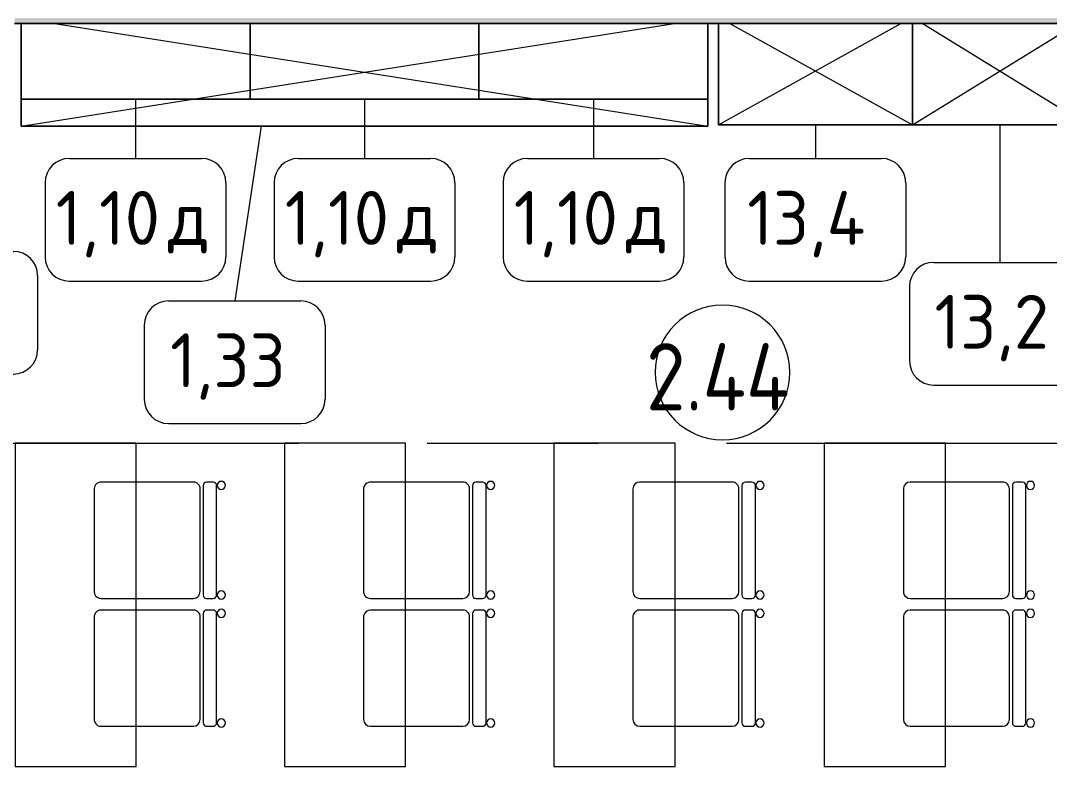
# Model space of a CAD drawing. Header units: millimetres. Extents: x 81566 to 292854, y -8553 to 29000.
# Drawn here: x 111932 to 115751, y 2400 to 5170 of the extents above; entities that cross this region are included whole.
import ezdxf

# ---------------------------------------------------------------- set-up
doc = ezdxf.new("R2010")
doc.units = ezdxf.units.MM
doc.linetypes.add('Осевая', pattern=[3175, 635, -476.25, 1587.5, -476.25])
for name, color, linetype, lineweight in [('A-AREA-IDEN', 7, 'Continuous', 9), ('I-FURN-IDEN', 7, 'Continuous', 9), ('I-WALL', 7, 'Continuous', 9), ('Оси-2', 7, 'Осевая', 9)]:
    doc.layers.add(name, color=color, linetype=linetype, lineweight=lineweight)
for name, color, linetype, lineweight, true_color in [('A-WALL-1', 9, 'Continuous', 9, 0x808080), ('A-WALL-FNSH-1', 9, 'Continuous', 9, 0x808080), ('I-FURN-1', 9, 'Continuous', 9, 0x808080)]:
    doc.layers.add(name, color=color, linetype=linetype, lineweight=lineweight, true_color=true_color)
doc.styles.add('GOST Common', font='GOST_Common.ttf', dxfattribs={"height": 200})
doc.styles.add('GOST Common_1', font='GOST_Common.ttf', dxfattribs={"width": 0.9, "height": 250})

# ---------------------------------------------------------------- blocks, each defined once
blk = doc.blocks.new('Стол базовый прямоугольный - 1_88-26291934-План расстановки мебели и оборудования 2 этажа в осях 23-33')
at = {"layer": 'I-FURN-1'}
for p, q in [((600, 225), (-600, 225)), ((-600, 225), (-600, -225)), ((600, -225), (600, 225)), ((-600, -225), (600, -225))]:
    blk.add_line(p, q, dxfattribs=at)
blk = doc.blocks.new('M_Стул-Breuer - 1_87-V76-План расстановки мебели и оборудования 2 этажа в осях 23-33')
at = {"layer": 'I-FURN-1'}
for p, q in [((190.5, 241.3), (-190.5, 241.3)), ((-215.9, 215.9), (-215.9, 85)), ((215.9, 85), (215.9, 215.9)), ((-215.9, 85), (-215.9, -127)), ((215.9, -127), (215.9, 85)), ((-190.5, -152.4), (190.5, -152.4)), ((-215.9, -176.2), (-215.9, -200.8)), ((203.2, -163.5), (-203.2, -163.5)), ((215.9, -200.8), (215.9, -176.2)), ((-203.2, -213.5), (203.2, -213.5))]:
    blk.add_line(p, q, dxfattribs=at)
for centre, radius, start, end in [((-190.5, 215.9), 25.4, 90, 180), ((190.5, 215.9), 25.4, 0, 90), ((-190.5, -127), 25.4, 180, 270), ((190.5, -127), 25.4, 270, 360), ((-203.2, -176.2), 12.7, 90, 180), ((203.2, -176.2), 12.7, 360, 90), ((-203.5, -230.6), 15.1, 360, 180), ((-203.2, -200.8), 12.7, 180, 270), ((203.7, -230.6), 15.1, 360, 180), ((203.2, -200.8), 12.7, 270, 360), ((-203.5, -230.6), 15.1, 180, 360), ((203.7, -230.6), 15.1, 180, 360)]:
    blk.add_arc(centre, radius, start, end, dxfattribs=at)
blk = doc.blocks.new('M_Стул-Breuer - 1_87-V77-План расстановки мебели и оборудования 2 этажа в осях 23-33')
at = {"layer": 'I-FURN-1'}
for p, q in [((190.5, 241.3), (-190.5, 241.3)), ((-215.9, 215.9), (-215.9, 85)), ((215.9, 85), (215.9, 215.9)), ((-215.9, 85), (-215.9, -127)), ((215.9, -127), (215.9, 85)), ((-190.5, -152.4), (190.5, -152.4)), ((-215.9, -176.2), (-215.9, -200.8)), ((203.2, -163.5), (-203.2, -163.5)), ((215.9, -200.8), (215.9, -176.2)), ((-203.2, -213.5), (203.2, -213.5))]:
    blk.add_line(p, q, dxfattribs=at)
for centre, radius, start, end in [((-190.5, 215.9), 25.4, 105, 180), ((-190.5, 215.9), 25.4, 90, 105), ((190.5, 215.9), 25.4, 0, 90), ((-190.5, -127), 25.4, 180, 270), ((190.5, -127), 25.4, 270, 360), ((-203.2, -176.2), 12.7, 90, 180), ((203.2, -176.2), 12.7, 360, 90), ((-203.5, -230.6), 15.1, 360, 180), ((-203.2, -200.8), 12.7, 180, 270), ((203.7, -230.6), 15.1, 360, 180), ((203.2, -200.8), 12.7, 270, 360), ((-203.5, -230.6), 15.1, 180, 360), ((203.7, -230.6), 15.1, 180, 360)]:
    blk.add_arc(centre, radius, start, end, dxfattribs=at)
blk = doc.blocks.new('M_Стул-Breuer - 1_87-V101-План расстановки мебели и оборудования 2 этажа в осях 23-33')
at = {"layer": 'I-FURN-1'}
for p, q in [((190.5, 241.3), (-190.5, 241.3)), ((-215.9, 215.9), (-215.9, 85)), ((215.9, 85), (215.9, 215.9)), ((-215.9, 85), (-215.9, -127)), ((215.9, -127), (215.9, 85)), ((-190.5, -152.4), (190.5, -152.4)), ((-215.9, -176.2), (-215.9, -200.8)), ((203.2, -163.5), (-203.2, -163.5)), ((215.9, -200.8), (215.9, -176.2)), ((-203.2, -213.5), (203.2, -213.5))]:
    blk.add_line(p, q, dxfattribs=at)
for centre, radius, start, end in [((-190.5, 215.9), 25.4, 90, 180), ((190.5, 215.9), 25.4, 60, 90), ((190.5, 215.9), 25.4, 15, 60), ((190.5, 215.9), 25.4, 0, 15), ((-190.5, -127), 25.4, 180, 270), ((190.5, -127), 25.4, 270, 360), ((-203.2, -176.2), 12.7, 90, 180), ((203.2, -176.2), 12.7, 360, 90), ((-203.5, -230.6), 15.1, 360, 180), ((-203.2, -200.8), 12.7, 180, 270), ((203.7, -230.6), 15.1, 360, 180), ((203.2, -200.8), 12.7, 270, 360), ((-203.5, -230.6), 15.1, 180, 360), ((203.7, -230.6), 15.1, 180, 360)]:
    blk.add_arc(centre, radius, start, end, dxfattribs=at)
blk = doc.blocks.new('M_Стул-Breuer - 1_87-V80-План расстановки мебели и оборудования 2 этажа в осях 23-33')
at = {"layer": 'I-FURN-1'}
for p, q in [((190.5, 241.3), (-190.5, 241.3)), ((-215.9, 215.9), (-215.9, 85)), ((215.9, 85), (215.9, 215.9)), ((-215.9, 85), (-215.9, -127)), ((215.9, -127), (215.9, 85)), ((-190.5, -152.4), (190.5, -152.4)), ((-215.9, -176.2), (-215.9, -200.8)), ((203.2, -163.5), (-203.2, -163.5)), ((215.9, -200.8), (215.9, -176.2)), ((-203.2, -213.5), (203.2, -213.5))]:
    blk.add_line(p, q, dxfattribs=at)
for centre, radius, start, end in [((-190.5, 215.9), 25.4, 90, 180), ((190.5, 215.9), 25.4, 75, 90), ((190.5, 215.9), 25.4, 0, 75), ((-190.5, -127), 25.4, 180, 270), ((190.5, -127), 25.4, 270, 360), ((-203.2, -176.2), 12.7, 90, 180), ((203.2, -176.2), 12.7, 360, 90), ((-203.5, -230.6), 15.1, 360, 180), ((-203.2, -200.8), 12.7, 180, 270), ((203.7, -230.6), 15.1, 360, 180), ((203.2, -200.8), 12.7, 270, 360), ((-203.5, -230.6), 15.1, 180, 360), ((203.7, -230.6), 15.1, 180, 360)]:
    blk.add_arc(centre, radius, start, end, dxfattribs=at)
blk = doc.blocks.new('M_Стул-Breuer - 1_87-V102-План расстановки мебели и оборудования 2 этажа в осях 23-33')
at = {"layer": 'I-FURN-1'}
for p, q in [((190.5, 241.3), (-190.5, 241.3)), ((-215.9, 215.9), (-215.9, 85)), ((215.9, 85), (215.9, 215.9)), ((-215.9, 85), (-215.9, -127)), ((215.9, -127), (215.9, 85)), ((-190.5, -152.4), (190.5, -152.4)), ((-215.9, -176.2), (-215.9, -200.8)), ((203.2, -163.5), (-203.2, -163.5)), ((215.9, -200.8), (215.9, -176.2)), ((-203.2, -213.5), (203.2, -213.5))]:
    blk.add_line(p, q, dxfattribs=at)
for centre, radius, start, end in [((-190.5, 215.9), 25.4, 135, 180), ((-190.5, 215.9), 25.4, 105, 135), ((-190.5, 215.9), 25.4, 90, 105), ((190.5, 215.9), 25.4, 75, 90), ((190.5, 215.9), 25.4, 15, 75), ((190.5, 215.9), 25.4, 0, 15), ((-190.5, -127), 25.4, 180, 270), ((190.5, -127), 25.4, 270, 360), ((-203.2, -176.2), 12.7, 90, 180), ((203.2, -176.2), 12.7, 360, 90), ((-203.5, -230.6), 15.1, 360, 180), ((-203.2, -200.8), 12.7, 180, 270), ((203.7, -230.6), 15.1, 360, 180), ((203.2, -200.8), 12.7, 270, 360), ((-203.5, -230.6), 15.1, 180, 360), ((203.7, -230.6), 15.1, 180, 360)]:
    blk.add_arc(centre, radius, start, end, dxfattribs=at)
blk = doc.blocks.new('M_Стул-Breuer - 1_87-V103-План расстановки мебели и оборудования 2 этажа в осях 23-33')
at = {"layer": 'I-FURN-1'}
for p, q in [((190.5, 241.3), (-190.5, 241.3)), ((-215.9, 215.9), (-215.9, 85)), ((215.9, 85), (215.9, 215.9)), ((-215.9, 85), (-215.9, -127)), ((215.9, -127), (215.9, 85)), ((-190.5, -152.4), (190.5, -152.4)), ((-215.9, -176.2), (-215.9, -200.8)), ((203.2, -163.5), (-203.2, -163.5)), ((215.9, -200.8), (215.9, -176.2)), ((-203.2, -213.5), (203.2, -213.5))]:
    blk.add_line(p, q, dxfattribs=at)
for centre, radius, start, end in [((-190.5, 215.9), 25.4, 105, 165), ((-190.5, 215.9), 25.4, 90, 105), ((190.5, 215.9), 25.4, 75, 90), ((190.5, 215.9), 25.4, 45, 75), ((190.5, 215.9), 25.4, 0, 45), ((-190.5, 215.9), 25.4, 165, 180), ((-190.5, -127), 25.4, 180, 270), ((190.5, -127), 25.4, 270, 360), ((-203.2, -176.2), 12.7, 90, 180), ((203.2, -176.2), 12.7, 360, 90), ((-203.5, -230.6), 15.1, 360, 180), ((-203.2, -200.8), 12.7, 180, 270), ((203.7, -230.6), 15.1, 360, 180), ((203.2, -200.8), 12.7, 270, 360), ((-203.5, -230.6), 15.1, 180, 360), ((203.7, -230.6), 15.1, 180, 360)]:
    blk.add_arc(centre, radius, start, end, dxfattribs=at)
blk = doc.blocks.new('M_Стул-Breuer - 1_87-V104-План расстановки мебели и оборудования 2 этажа в осях 23-33')
at = {"layer": 'I-FURN-1'}
for p, q in [((190.5, 241.3), (-190.5, 241.3)), ((-215.9, 215.9), (-215.9, 85)), ((215.9, 85), (215.9, 215.9)), ((-215.9, 85), (-215.9, -127)), ((215.9, -127), (215.9, 85)), ((-190.5, -152.4), (190.5, -152.4)), ((-215.9, -176.2), (-215.9, -200.8)), ((203.2, -163.5), (-203.2, -163.5)), ((215.9, -200.8), (215.9, -176.2)), ((-203.2, -213.5), (203.2, -213.5))]:
    blk.add_line(p, q, dxfattribs=at)
for centre, radius, start, end in [((-190.5, 215.9), 25.4, 90, 165), ((190.5, 215.9), 25.4, 15, 90), ((-190.5, 215.9), 25.4, 165, 180), ((190.5, 215.9), 25.4, 0, 15), ((-190.5, -127), 25.4, 180, 270), ((190.5, -127), 25.4, 270, 360), ((-203.2, -176.2), 12.7, 90, 180), ((203.2, -176.2), 12.7, 360, 90), ((-203.5, -230.6), 15.1, 360, 180), ((-203.2, -200.8), 12.7, 180, 270), ((203.7, -230.6), 15.1, 360, 180), ((203.2, -200.8), 12.7, 270, 360), ((-203.5, -230.6), 15.1, 180, 360), ((203.7, -230.6), 15.1, 180, 360)]:
    blk.add_arc(centre, radius, start, end, dxfattribs=at)
blk = doc.blocks.new('Шкаф параметрический - 13_2-25587811-План расстановки мебели и оборудования 2 этажа в осях 23-33')
at = {"layer": 'I-FURN-1'}
for p, q in [((0, 0), (613.6, 377.6)), ((0, 377.6), (0, 0)), ((0, 0), (0, 377.6)), ((36.4, 377.6), (650, 0)), ((650, 0), (650, 377.6)), ((650, 377.6), (650, 0)), ((0, 0), (650, 0)), ((650, 0), (0, 0))]:
    blk.add_line(p, q, dxfattribs=at)
blk = doc.blocks.new('Шкаф параметрический - 13_4-25587915-План расстановки мебели и оборудования 2 этажа в осях 23-33')
at = {"layer": 'I-FURN-1'}
for p, q in [((0, 0), (679.7, 377.6)), ((0, 377.6), (0, 0)), ((0, 0), (0, 377.6)), ((40.3, 377.6), (720, 0)), ((720, 0), (720, 377.6)), ((720, 377.6), (720, 0)), ((0, 0), (720, 0)), ((720, 0), (0, 0))]:
    blk.add_line(p, q, dxfattribs=at)
blk = doc.blocks.new('Шкаф параметрический - 1_33-25588469-План расстановки мебели и оборудования 2 этажа в осях 23-33')
at = {"layer": 'I-FURN-1'}
for p, q in [((0, 381.6), (0, 100)), ((0, 100), (0, 381.6)), ((117.3, 381.6), (1912.5, 100)), ((637.5, 100), (2432.7, 381.6)), ((2550, 100), (2550, 381.6)), ((2550, 381.6), (2550, 100)), ((0, 0), (637.5, 100)), ((0, 100), (0, 0)), ((0, 0), (0, 100)), ((1912.5, 100), (2550, 0)), ((2550, 0), (2550, 100)), ((2550, 100), (2550, 0)), ((0, 0), (2550, 0)), ((2550, 0), (0, 0))]:
    blk.add_line(p, q, dxfattribs=at)
blk = doc.blocks.new('Марка_Мебель - В прямоуг_Balcon_Марка-25523697-План расстановки мебели и оборудования 2 этажа в осях 23-33')
at = {"layer": 'I-FURN-IDEN'}
for p, q in [((-2.455, 2.278), (2.455, 2.278)), ((-3.355, 1.378), (-3.355, -1.384)), ((3.355, 1.378), (3.355, -1.378)), ((-2.461, -2.278), (2.455, -2.278))]:
    blk.add_line(p, q, dxfattribs=at)
for centre, radius, start, end in [((-2.455, 1.378), 0.9, 90, 180), ((2.455, 1.378), 0.9, 0, 90), ((-2.461, -1.384), 0.893, 180, 270), ((2.455, -1.378), 0.9, 270, 0)]:
    blk.add_arc(centre, radius, start, end, dxfattribs=at)
blk = doc.blocks.new('Марка_Помещения - Номер-25198446-План расстановки мебели и оборудования 2 этажа в осях 23-33')
at = {"layer": 'A-AREA-IDEN'}
for start, end in [(360, 180), (180, 360)]:
    blk.add_arc((0, 0), 2.5, start, end, dxfattribs=at)

msp = doc.modelspace()

# ---------------------------------------------------------------- hatches: boundary and pattern name
at = {"layer": 'I-WALL'}
h = msp.add_hatch(dxfattribs=at)
h.set_pattern_fill('FP_41', color=256, style=0, pattern_type=2)
h.set_pattern_definition([(0, (0, 0), (121.92, 30.48), [10.058, -81.382, 10.058, -81.382, -487.68]), (0, (0, 0), (121.92, 30.48), [-182.88, 10.058, -172.822, 10.058, -81.382, -213.36]), (0, (0, 0), (121.92, 30.48), [-457.2, 10.058, -50.902, 10.058, -142.342]), (120, (45.72, 15.24), (-87.356454, 90.345817), [10.058, -81.382, 10.058, -81.382, -487.68]), (120, (45.72, 15.24), (-87.356454, 90.345817), [-182.88, 10.058, -172.822, 10.058, -81.382, -213.36]), (120, (45.72, 15.24), (-87.356454, 90.345817), [-457.2, 10.058, -50.902, 10.058, -142.342]), (240, (60.96, 76.2), (-34.563546, -120.825817), [10.058, -81.382, 10.058, -81.382, -487.68]), (240, (60.96, 76.2), (-34.563546, -120.825817), [-182.88, 10.058, -172.822, 10.058, -81.382, -213.36]), (240, (60.96, 76.2), (-34.563546, -120.825817), [-457.2, 10.058, -50.902, 10.058, -142.342])])
h.paths.add_polyline_path([(119330, 5160), (119330, 5180), (118460, 5180), (118460, 5172), (118430, 5172), (118430, 5160), (118838.1, 5160)])
h.paths.add_polyline_path([(116898.2, 5160), (117380, 5160), (117380, 5172), (117350, 5172), (117350, 5180), (111910, 5180), (111910, 5160), (116251.6, 5160)])

# ---------------------------------------------------------------- linework, layer by layer
at = {"layer": 'A-WALL-1'}
msp.add_line((111910, 5160), (117380, 5160), dxfattribs=at)
at = {"layer": 'A-WALL-FNSH-1'}
msp.add_line((111909, 5159), (117380, 5159), dxfattribs=at)
at = {"layer": 'I-FURN-1'}
for p, q in [((111933.4, 5160), (111933.4, 4878.4)), ((111933.4, 4878.4), (111933.4, 5160)), ((112783.4, 5160), (112783.4, 4878.4)), ((112783.4, 4878.4), (112783.4, 5160)), ((112783.4, 4878.4), (112783.4, 5160)), ((112783.4, 5160), (112783.4, 4878.4)), ((113633.4, 5160), (113633.4, 4878.4)), ((113633.4, 4878.4), (113633.4, 5160)), ((113633.4, 4878.4), (113633.4, 5160)), ((113633.4, 5160), (113633.4, 4878.4)), ((114483.4, 4878.4), (114483.4, 5160)), ((114483.4, 5160), (114483.4, 4878.4)), ((111933.4, 4878.4), (112783.4, 4878.4)), ((112783.4, 4878.4), (111933.4, 4878.4)), ((112783.4, 4878.4), (113633.4, 4878.4)), ((113633.4, 4878.4), (112783.4, 4878.4)), ((113633.4, 4878.4), (114483.4, 4878.4)), ((114483.4, 4878.4), (113633.4, 4878.4))]:
    msp.add_line(p, q, dxfattribs=at)
at = {"layer": 'I-FURN-IDEN'}
for p, q in [((112358.4, 4878.4), (112358.4, 4657.8)), ((113208.4, 4878.4), (113208.4, 4657.8)), ((114058.4, 4878.4), (114058.4, 4657.8)), ((112824.7, 4778.4), (112726.5, 4129)), ((113208.4, 4778.4), (112824.7, 4778.4)), ((114882.1, 4782.4), (114882.1, 4657.8)), ((115567.1, 4782.4), (115567.1, 4271.9))]:
    msp.add_line(p, q, dxfattribs=at)
at = {"layer": 'Оси-2'}
msp.add_line((84865.6, 3600), (122760, 3600), dxfattribs=at)

# ---------------------------------------------------------------- block references
at = {"layer": 'A-AREA-IDEN', "xscale": 99.99999999999993, "yscale": 99.99999999999993, "zscale": 99.99999999999993}
msp.add_blockref('Марка_Помещения - Номер-25198446-План расстановки мебели и оборудования 2 этажа в осях 23-33', (114537.3, 3863.3), dxfattribs=at)
at = {"layer": 'I-FURN-1'}
for name, p in [('Шкаф параметрический - 1_33-25588469-План расстановки мебели и оборудования 2 этажа в осях 23-33', (111933.4, 4778.4)), ('Шкаф параметрический - 13_4-25587915-План расстановки мебели и оборудования 2 этажа в осях 23-33', (114522.1, 4782.4)), ('Шкаф параметрический - 13_2-25587811-План расстановки мебели и оборудования 2 этажа в осях 23-33', (115242.1, 4782.4))]:
    msp.add_blockref(name, p, dxfattribs=at)
for name, p, rotation in [('Стол базовый прямоугольный - 1_88-26291934-План расстановки мебели и оборудования 2 этажа в осях 23-33', (112136.1, 3000), 90), ('Стол базовый прямоугольный - 1_88-26291934-План расстановки мебели и оборудования 2 этажа в осях 23-33', (113136.1, 3000), 90), ('Стол базовый прямоугольный - 1_88-26291934-План расстановки мебели и оборудования 2 этажа в осях 23-33', (114136.1, 3000), 90), ('Стол базовый прямоугольный - 1_88-26291934-План расстановки мебели и оборудования 2 этажа в осях 23-33', (115140, 3000), 90), ('M_Стул-Breuer - 1_87-V104-План расстановки мебели и оборудования 2 этажа в осях 23-33', (112446.1, 3240), 90.00000000000006), ('M_Стул-Breuer - 1_87-V102-План расстановки мебели и оборудования 2 этажа в осях 23-33', (113446.1, 3240), 90.00000000000006), ('M_Стул-Breuer - 1_87-V76-План расстановки мебели и оборудования 2 этажа в осях 23-33', (114446.1, 3240), 90.00000000000006), ('M_Стул-Breuer - 1_87-V77-План расстановки мебели и оборудования 2 этажа в осях 23-33', (115450, 3240), 90.00000000000006), ('M_Стул-Breuer - 1_87-V103-План расстановки мебели и оборудования 2 этажа в осях 23-33', (112446.1, 2765), 90.00000000000006), ('M_Стул-Breuer - 1_87-V80-План расстановки мебели и оборудования 2 этажа в осях 23-33', (113446.1, 2765), 90.00000000000006), ('M_Стул-Breuer - 1_87-V101-План расстановки мебели и оборудования 2 этажа в осях 23-33', (114446.1, 2765), 90.00000000000006), ('M_Стул-Breuer - 1_87-V76-План расстановки мебели и оборудования 2 этажа в осях 23-33', (115450, 2765), 90.00000000000006)]:
    msp.add_blockref(name, p, dxfattribs=dict(at, rotation=rotation))
at = {"layer": 'I-FURN-IDEN', "xscale": 99.99999999999993, "yscale": 99.99999999999993, "zscale": 99.99999999999993}
for p in [(112358.4, 4430.1), (113208.4, 4430.1), (114058.4, 4430.1), (114882.1, 4430.1), (111659.5, 4084.9), (115567.1, 4044.2), (112726.5, 3901.2)]:
    msp.add_blockref('Марка_Мебель - В прямоуг_Balcon_Марка-25523697-План расстановки мебели и оборудования 2 этажа в осях 23-33', p, dxfattribs=at)

# ---------------------------------------------------------------- texts
at = {"layer": 'A-AREA-IDEN', "insert": (114253.6, 3971.9), "char_height": 250, "width": 707.088, "attachment_point": 1, "style": 'GOST Common_1'}
msp.add_mtext('2.44', dxfattribs=at)
at = {"layer": 'I-FURN-IDEN', "char_height": 200, "attachment_point": 1, "style": 'GOST Common'}
for s, insert, width in [('1,10', (112062.4, 4537.1), 505.063), ('1,10', (112912.4, 4537.1), 505.063), ('1,10', (113762.4, 4537.1), 505.063), ('13,4', (114629.1, 4537.1), 577.215), ('\\fGOST Common|b0|i0|c204|p34|;д', (112479.1, 4537.1), 176.371), ('\\fGOST Common|b0|i0|c204|p34|;д', (113329.1, 4537.1), 176.371), ('\\fGOST Common|b0|i0|c204|p34|;д', (114179.1, 4537.1), 176.371), ('13,2', (115324.1, 4151.2), 553.164), ('1,33', (112487, 4008.3), 545.147)]:
    msp.add_mtext(s, dxfattribs=dict(at, insert=insert, width=width))

doc.saveas('drawing.dxf')
